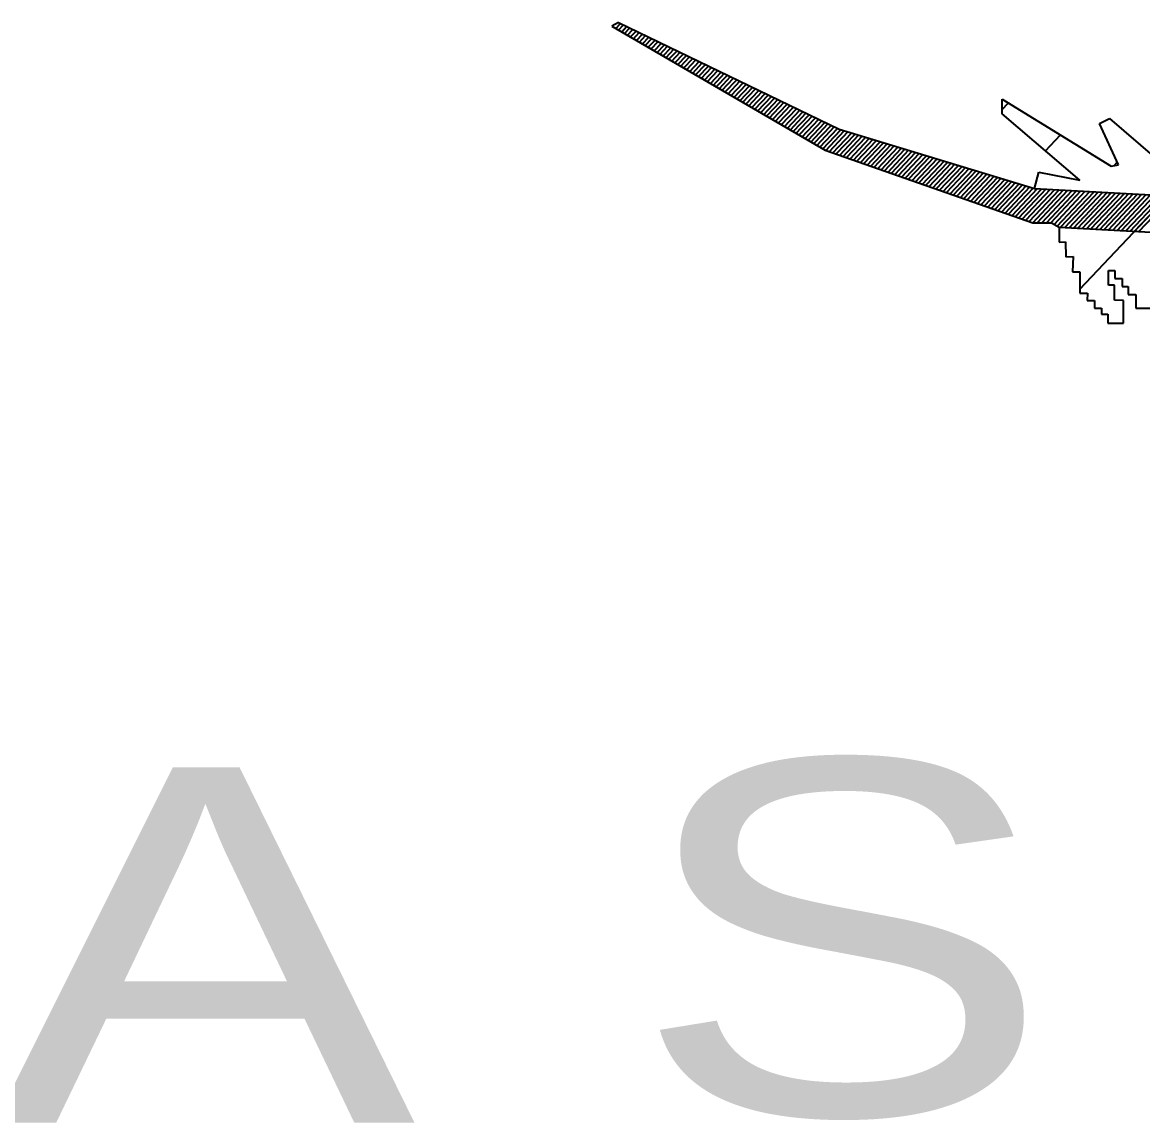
# Model space of a CAD drawing. Header units: millimetres. Extents: x 150000 to 150841, y 150000 to 150594.
# Drawn here: x 150750.86 to 150761.9, y 150129.03 to 150139.88 of the extents above; entities that cross this region are included whole.
import ezdxf

# ---------------------------------------------------------------- set-up
doc = ezdxf.new("R2010")
doc.units = ezdxf.units.MM
doc.linetypes.add('XKITLINE00', pattern=[0])
doc.styles.add('@ARIAL_UNICODE_MS_BOLD', font='arial.ttf')

msp = doc.modelspace()

# ---------------------------------------------------------------- linework, layer by layer
at = {"color": 7, "linetype": 'XKITLINE00'}
for p, q in [((150756.733, 150139.878), (150756.668, 150139.841)), ((150756.706, 150139.819), (150756.752, 150139.868)), ((150756.733, 150139.878), (150758.909, 150138.824)), ((150756.735, 150139.802), (150756.783, 150139.853)), ((150756.668, 150139.841), (150758.771, 150138.619)), ((150756.765, 150139.785), (150756.814, 150139.838)), ((150756.794, 150139.768), (150756.845, 150139.823)), ((150756.823, 150139.751), (150756.876, 150139.808)), ((150756.852, 150139.734), (150756.907, 150139.793)), ((150756.852, 150139.734), (150756.907, 150139.793)), ((150756.881, 150139.717), (150756.938, 150139.778)), ((150756.91, 150139.701), (150756.969, 150139.763)), ((150756.94, 150139.684), (150757, 150139.748)), ((150756.969, 150139.667), (150757.032, 150139.733)), ((150756.998, 150139.65), (150757.063, 150139.718)), ((150757.027, 150139.633), (150757.094, 150139.703)), ((150757.056, 150139.616), (150757.125, 150139.688)), ((150757.086, 150139.599), (150757.156, 150139.673)), ((150757.086, 150139.599), (150757.156, 150139.673)), ((150757.115, 150139.582), (150757.187, 150139.658)), ((150757.144, 150139.565), (150757.218, 150139.643)), ((150757.173, 150139.548), (150757.249, 150139.628)), ((150757.202, 150139.531), (150757.28, 150139.613)), ((150757.231, 150139.514), (150757.311, 150139.598)), ((150757.261, 150139.497), (150757.342, 150139.583)), ((150757.29, 150139.48), (150757.373, 150139.568)), ((150757.319, 150139.463), (150757.404, 150139.553)), ((150757.319, 150139.463), (150757.404, 150139.553)), ((150757.348, 150139.446), (150757.435, 150139.538)), ((150757.377, 150139.429), (150757.466, 150139.523)), ((150757.407, 150139.412), (150757.497, 150139.508)), ((150757.436, 150139.395), (150757.528, 150139.493)), ((150757.465, 150139.378), (150757.559, 150139.478)), ((150757.494, 150139.361), (150757.59, 150139.463)), ((150757.523, 150139.344), (150757.621, 150139.448)), ((150757.552, 150139.327), (150757.652, 150139.433)), ((150757.552, 150139.327), (150757.652, 150139.433)), ((150757.582, 150139.31), (150757.683, 150139.418)), ((150757.611, 150139.294), (150757.714, 150139.403)), ((150757.64, 150139.277), (150757.745, 150139.388)), ((150757.669, 150139.26), (150757.776, 150139.373)), ((150757.698, 150139.243), (150757.807, 150139.358)), ((150757.728, 150139.226), (150757.838, 150139.343)), ((150757.757, 150139.209), (150757.869, 150139.328)), ((150757.786, 150139.192), (150757.9, 150139.313)), ((150757.786, 150139.192), (150757.9, 150139.313)), ((150757.815, 150139.175), (150757.931, 150139.297)), ((150757.844, 150139.158), (150757.962, 150139.282)), ((150757.873, 150139.141), (150757.993, 150139.267)), ((150757.903, 150139.124), (150758.024, 150139.252)), ((150757.932, 150139.107), (150758.055, 150139.237)), ((150757.961, 150139.09), (150758.086, 150139.222)), ((150757.99, 150139.073), (150758.117, 150139.207)), ((150758.019, 150139.056), (150758.148, 150139.192)), ((150758.019, 150139.056), (150758.148, 150139.192)), ((150758.049, 150139.039), (150758.179, 150139.177)), ((150758.078, 150139.022), (150758.21, 150139.162)), ((150758.107, 150139.005), (150758.241, 150139.147)), ((150758.136, 150138.988), (150758.272, 150139.132)), ((150758.165, 150138.971), (150758.303, 150139.117)), ((150758.194, 150138.954), (150758.334, 150139.102)), ((150758.224, 150138.937), (150758.365, 150139.087)), ((150758.253, 150138.92), (150758.396, 150139.072)), ((150758.253, 150138.92), (150758.396, 150139.072)), ((150760.515, 150138.977), (150760.515, 150139.12)), ((150760.515, 150139.12), (150761.592, 150138.461)), ((150760.515, 150139.019), (150760.575, 150139.083)), ((150758.282, 150138.903), (150758.427, 150139.057)), ((150758.311, 150138.887), (150758.458, 150139.042)), ((150758.34, 150138.87), (150758.489, 150139.027)), ((150758.37, 150138.853), (150758.52, 150139.012)), ((150758.399, 150138.836), (150758.551, 150138.997)), ((150758.428, 150138.819), (150758.582, 150138.982)), ((150758.457, 150138.802), (150758.613, 150138.967)), ((150761.281, 150138.321), (150760.515, 150138.977)), ((150758.486, 150138.785), (150758.644, 150138.952)), ((150758.486, 150138.785), (150758.644, 150138.952)), ((150758.515, 150138.768), (150758.675, 150138.937)), ((150758.545, 150138.751), (150758.706, 150138.922)), ((150758.574, 150138.734), (150758.737, 150138.907)), ((150758.603, 150138.717), (150758.768, 150138.892)), ((150758.632, 150138.7), (150758.799, 150138.877)), ((150758.661, 150138.683), (150758.83, 150138.862)), ((150761.283, 150137.247), (150762.802, 150138.858)), ((150761.477, 150138.881), (150761.573, 150138.93)), ((150761.663, 150138.474), (150761.477, 150138.881)), ((150761.573, 150138.93), (150762.02, 150138.547)), ((150758.691, 150138.666), (150758.861, 150138.847)), ((150758.72, 150138.649), (150758.892, 150138.832)), ((150758.72, 150138.649), (150758.892, 150138.832)), ((150758.749, 150138.632), (150758.925, 150138.819)), ((150758.779, 150138.616), (150758.96, 150138.808)), ((150758.813, 150138.604), (150758.995, 150138.798)), ((150758.847, 150138.593), (150759.03, 150138.787)), ((150758.881, 150138.581), (150759.066, 150138.776)), ((150758.909, 150138.824), (150760.836, 150138.242)), ((150758.915, 150138.569), (150759.101, 150138.766)), ((150758.949, 150138.557), (150759.136, 150138.755)), ((150758.983, 150138.545), (150759.171, 150138.745)), ((150758.983, 150138.545), (150759.171, 150138.745)), ((150760.943, 150138.611), (150761.091, 150138.768)), ((150759.017, 150138.533), (150759.206, 150138.734)), ((150759.051, 150138.521), (150759.241, 150138.723)), ((150759.085, 150138.509), (150759.277, 150138.713)), ((150759.119, 150138.498), (150759.312, 150138.702)), ((150759.153, 150138.486), (150759.347, 150138.691)), ((150759.187, 150138.474), (150759.382, 150138.681)), ((150759.221, 150138.462), (150759.417, 150138.67)), ((150759.255, 150138.45), (150759.452, 150138.66)), ((150759.255, 150138.45), (150759.452, 150138.66)), ((150759.289, 150138.438), (150759.488, 150138.649)), ((150759.323, 150138.426), (150759.523, 150138.638)), ((150759.357, 150138.414), (150759.558, 150138.628)), ((150758.771, 150138.619), (150760.82, 150137.902)), ((150759.391, 150138.402), (150759.593, 150138.617)), ((150759.425, 150138.391), (150759.628, 150138.607)), ((150759.459, 150138.379), (150759.663, 150138.596)), ((150759.493, 150138.367), (150759.699, 150138.585)), ((150759.527, 150138.355), (150759.734, 150138.575)), ((150759.527, 150138.355), (150759.734, 150138.575)), ((150759.561, 150138.343), (150759.769, 150138.564)), ((150759.594, 150138.331), (150759.804, 150138.553)), ((150759.628, 150138.319), (150759.839, 150138.543)), ((150759.662, 150138.307), (150759.874, 150138.532)), ((150759.696, 150138.296), (150759.91, 150138.522)), ((150759.73, 150138.284), (150759.945, 150138.511)), ((150759.764, 150138.272), (150759.98, 150138.5)), ((150759.798, 150138.26), (150760.015, 150138.49)), ((150759.798, 150138.26), (150760.015, 150138.49)), ((150759.832, 150138.248), (150760.05, 150138.479)), ((150759.866, 150138.236), (150760.085, 150138.468)), ((150759.9, 150138.224), (150760.121, 150138.458)), ((150759.934, 150138.212), (150760.156, 150138.447)), ((150759.968, 150138.2), (150760.191, 150138.437)), ((150760.002, 150138.189), (150760.226, 150138.426)), ((150760.036, 150138.177), (150760.261, 150138.415)), ((150761.592, 150138.461), (150761.663, 150138.474)), ((150761.619, 150138.466), (150761.651, 150138.5)), ((150760.07, 150138.165), (150760.296, 150138.405)), ((150760.07, 150138.165), (150760.296, 150138.405)), ((150760.104, 150138.153), (150760.332, 150138.394)), ((150760.138, 150138.141), (150760.367, 150138.384)), ((150760.172, 150138.129), (150760.402, 150138.373)), ((150760.206, 150138.117), (150760.437, 150138.362)), ((150760.24, 150138.105), (150760.472, 150138.352)), ((150760.274, 150138.094), (150760.507, 150138.341)), ((150760.308, 150138.082), (150760.543, 150138.33)), ((150760.342, 150138.07), (150760.578, 150138.32)), ((150760.342, 150138.07), (150760.578, 150138.32)), ((150760.376, 150138.058), (150760.613, 150138.309)), ((150760.41, 150138.046), (150760.648, 150138.299)), ((150760.836, 150138.242), (150760.878, 150138.4)), ((150760.878, 150138.4), (150760.878, 150138.4)), ((150760.878, 150138.4), (150761.281, 150138.321)), ((150761.281, 150138.321), (150761.281, 150138.321)), ((150760.444, 150138.034), (150760.683, 150138.288)), ((150760.478, 150138.022), (150760.718, 150138.277)), ((150760.512, 150138.01), (150760.753, 150138.267)), ((150760.546, 150137.998), (150760.789, 150138.256)), ((150760.58, 150137.987), (150760.824, 150138.246)), ((150760.614, 150137.975), (150760.864, 150138.24)), ((150760.614, 150137.975), (150760.864, 150138.24)), ((150760.648, 150137.963), (150760.907, 150138.238)), ((150760.682, 150137.951), (150760.95, 150138.236)), ((150760.715, 150137.939), (150760.993, 150138.233)), ((150760.749, 150137.927), (150761.036, 150138.231)), ((150760.783, 150137.915), (150761.079, 150138.228)), ((150760.817, 150137.903), (150761.122, 150138.226)), ((150760.836, 150138.242), (150763.254, 150138.107)), ((150760.862, 150137.902), (150761.165, 150138.224)), ((150760.907, 150137.902), (150761.207, 150138.221)), ((150760.907, 150137.902), (150761.207, 150138.221)), ((150760.952, 150137.902), (150761.25, 150138.219)), ((150760.997, 150137.902), (150761.293, 150138.216)), ((150761.028, 150137.887), (150761.336, 150138.214)), ((150761.057, 150137.87), (150761.379, 150138.212)), ((150761.091, 150137.858), (150761.422, 150138.209)), ((150761.134, 150137.856), (150761.465, 150138.207)), ((150761.177, 150137.854), (150761.508, 150138.204)), ((150761.22, 150137.851), (150761.551, 150138.202)), ((150761.263, 150137.849), (150761.594, 150138.2)), ((150761.306, 150137.847), (150761.637, 150138.197)), ((150761.349, 150137.844), (150761.68, 150138.195)), ((150761.392, 150137.842), (150761.722, 150138.192)), ((150761.435, 150137.84), (150761.765, 150138.19)), ((150761.478, 150137.837), (150761.808, 150138.188)), ((150761.521, 150137.835), (150761.851, 150138.185)), ((150761.564, 150137.833), (150761.894, 150138.183)), ((150761.607, 150137.83), (150761.937, 150138.18)), ((150761.65, 150137.828), (150761.98, 150138.178)), ((150761.693, 150137.826), (150762.023, 150138.176)), ((150761.736, 150137.823), (150762.066, 150138.173)), ((150761.779, 150137.821), (150762.109, 150138.171)), ((150761.822, 150137.819), (150762.152, 150138.168)), ((150761.865, 150137.816), (150762.195, 150138.166)), ((150760.82, 150137.902), (150761.003, 150137.902)), ((150761.003, 150137.902), (150761.077, 150137.859)), ((150761.077, 150137.859), (150761.077, 150137.71)), ((150761.077, 150137.859), (150763.39, 150137.733)), ((150761.077, 150137.71), (150761.141, 150137.716)), ((150761.141, 150137.716), (150761.144, 150137.567)), ((150761.144, 150137.567), (150761.215, 150137.569)), ((150761.215, 150137.569), (150761.211, 150137.418)), ((150761.211, 150137.418), (150761.283, 150137.418)), ((150761.283, 150137.418), (150761.283, 150137.21)), ((150761.565, 150137.287), (150761.565, 150137.431)), ((150761.565, 150137.431), (150761.626, 150137.431)), ((150761.626, 150137.431), (150761.626, 150137.353)), ((150761.626, 150137.353), (150761.699, 150137.353)), ((150761.699, 150137.353), (150761.699, 150137.274)), ((150761.283, 150137.21), (150761.357, 150137.21)), ((150761.357, 150137.21), (150761.353, 150137.136)), ((150761.625, 150137.287), (150761.565, 150137.287)), ((150761.625, 150137.141), (150761.625, 150137.287)), ((150761.699, 150137.274), (150761.759, 150137.274)), ((150761.759, 150137.274), (150761.759, 150137.197)), ((150761.759, 150137.197), (150761.834, 150137.197)), ((150761.834, 150137.197), (150761.834, 150137.06)), ((150761.353, 150137.136), (150761.426, 150137.136)), ((150761.426, 150137.136), (150761.426, 150137.06)), ((150761.712, 150137.136), (150761.625, 150137.141)), ((150761.712, 150136.914), (150761.712, 150137.136)), ((150761.426, 150137.06), (150761.496, 150137.06)), ((150761.496, 150137.06), (150761.496, 150137.002)), ((150761.496, 150137.002), (150761.558, 150137.002)), ((150761.558, 150137.002), (150761.558, 150136.914)), ((150761.834, 150137.06), (150761.976, 150137.06)), ((150761.558, 150136.914), (150761.712, 150136.914))]:
    msp.add_line(p, q, dxfattribs=at)

# ---------------------------------------------------------------- texts
at = {"color": 7, "style": '@ARIAL_UNICODE_MS_BOLD', "width": 1.275}
for s, p in [('S', (150756.858, 150129.107)), ('A', (150750.576, 150129.033))]:
    msp.add_text(s, height=3.5, dxfattribs=at).set_placement(p)

doc.saveas('drawing.dxf')
